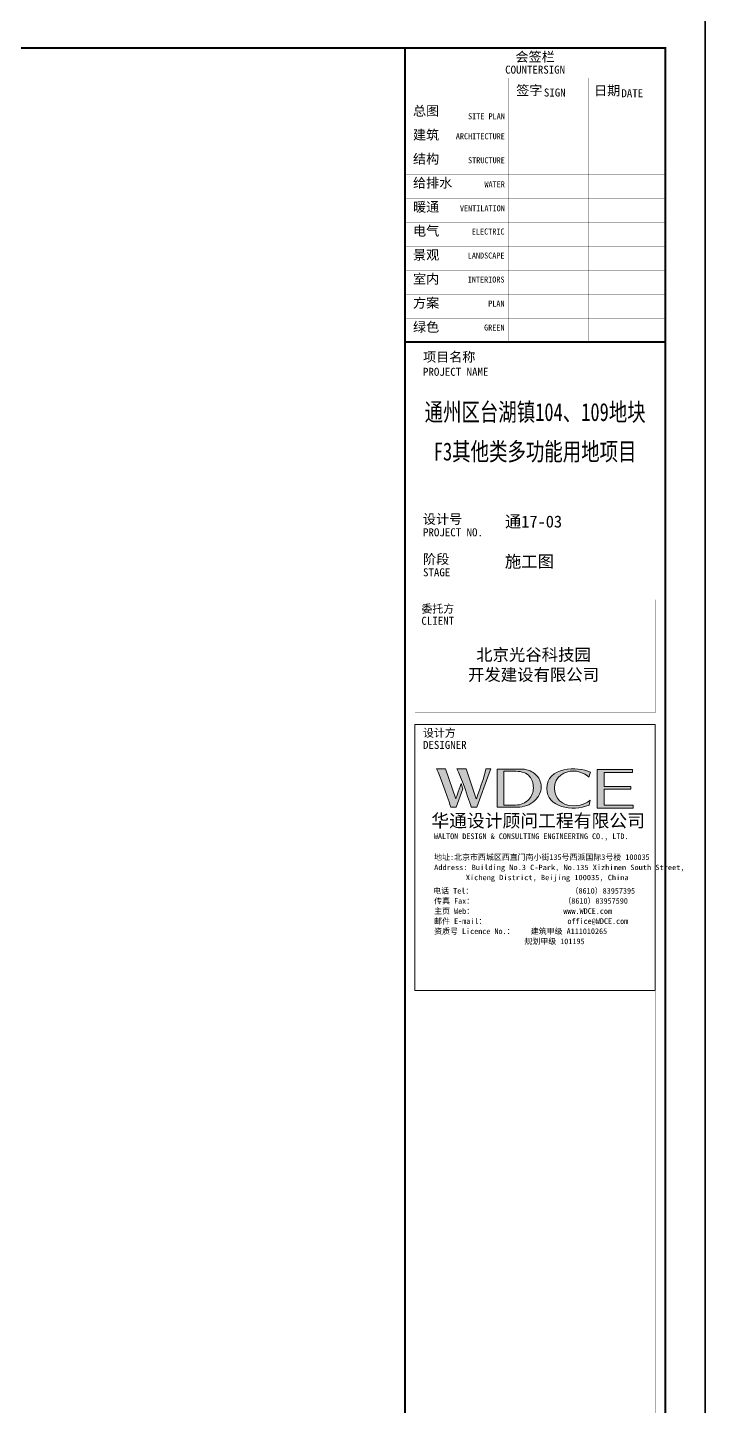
# Model space of a CAD drawing. Extents: x -292644 to 263613, y -713695 to 491457.
# Drawn here: x 48625 to 65553, y 189750 to 224211 of the extents above; entities that cross this region are included whole.
import ezdxf
from ezdxf.enums import TextEntityAlignment as Align
from ezdxf.xclip import XClip

# ---------------------------------------------------------------- set-up
doc = ezdxf.new("R2010")
doc.units = 0
doc.header["$LTSCALE"] = 1000
doc.header["$MEASUREMENT"] = 0
doc.linetypes.add('X-104 8#10#平面_t3$0$109-34 轴网$0$L1$0$$AUDIT_BAD_LTYPE1', pattern=[0])
doc.layers.get('0').update_dxf_attribs({"linetype": 'CONTINUOUS'})
doc.layers.get('Defpoints').update_dxf_attribs({"linetype": 'CONTINUOUS'})
doc.layers.add('10#楼幕墙$0$04-不打印_辅助线', color=165, linetype='CONTINUOUS', plot=False)
doc.styles.add('图签信息$0$hwxh', font='STXIHEI.TTF')
doc.styles.add('图签信息$0$华文细黑', font='STXIHEI.TTF', dxfattribs={"height": 10})

# ---------------------------------------------------------------- blocks, each defined once
blk = doc.blocks.new('104-8910 结构')
at = {"layer": 'Defpoints'}
blk.add_lwpolyline([(-19000, -118200), (61000, -118200), (61000, 41800), (-19000, 41800)], close=True, dxfattribs=at)
blk = doc.blocks.new('图签信息$0$logo2')
h = blk.add_hatch(color=7)
h.paths.add_polyline_path([(19.02, -7.36), (15.84, -7.36), (15.84, -3.97), (18.97, -3.97), (18.97, -4.24), (16.46, -4.24), (16.46, -5.45), (18.81, -5.45), (18.81, -5.69), (16.47, -5.69), (16.47, -7.12), (19.02, -7.12)])
edge = h.paths.add_edge_path()
edge.add_spline(control_points=[(15.26, -4.21), (15.26, -4.21), (15.13, -4.65), (15.13, -4.65), (15.13, -4.65), (14.62, -4.1), (13.73, -4.1), (13.04, -4.1), (12.07, -4.54), (12.08, -5.62), (12.08, -6.49), (12.77, -7.16), (13.73, -7.17), (14.66, -7.17), (15.23, -6.68), (15.23, -6.68), (15.23, -6.68), (15.16, -7.11), (15.16, -7.11), (13.63, -7.7), (11.42, -7.29), (11.41, -5.64), (11.4, -3.72), (14.16, -3.66), (15.26, -4.21)], knot_values=[0, 0, 0, 0, 1, 1, 1, 2, 2, 2, 3, 3, 3, 4, 4, 4, 5, 5, 5, 6, 6, 6, 7, 7, 7, 8, 8, 8, 8], degree=3, periodic=0)
edge = h.paths.add_edge_path(flags=16)
edge.add_spline(control_points=[(10.23, -5.57), (10.23, -5.16), (10.12, -4.83), (9.9, -4.58), (9.63, -4.27), (9.23, -4.12), (8.69, -4.12), (8.69, -4.12), (7.64, -4.12), (7.64, -4.12), (7.64, -4.12), (7.64, -7.1), (7.64, -7.1), (7.64, -7.1), (8.66, -7.1), (8.66, -7.1), (9.13, -7.1), (9.52, -6.93), (9.82, -6.6), (10.09, -6.31), (10.23, -5.96), (10.23, -5.57)], knot_values=[0, 0, 0, 0, 1, 1, 1, 2, 2, 2, 3, 3, 3, 4, 4, 4, 5, 5, 5, 6, 6, 6, 7, 7, 7, 7], degree=3, periodic=0)
edge = h.paths.add_edge_path()
edge.add_spline(control_points=[(10.92, -5.51), (10.92, -5.96), (10.72, -6.37), (10.34, -6.72), (9.92, -7.1), (9.41, -7.29), (8.82, -7.29), (8.82, -7.29), (7.03, -7.29), (7.03, -7.29), (7.03, -7.29), (7.03, -3.92), (7.03, -3.92), (7.03, -3.92), (9.1, -3.92), (9.1, -3.92), (9.59, -3.92), (10.01, -4.06), (10.36, -4.34), (10.73, -4.64), (10.92, -5.03), (10.92, -5.51)], knot_values=[0, 0, 0, 0, 1, 1, 1, 2, 2, 2, 3, 3, 3, 4, 4, 4, 5, 5, 5, 6, 6, 6, 7, 7, 7, 7], degree=3, periodic=0)
at = {"lineweight": 0}
blk.add_lwpolyline([(19.02, -7.36), (15.84, -7.36), (15.84, -3.97), (18.97, -3.97), (18.97, -4.24), (16.46, -4.24), (16.46, -5.45), (18.81, -5.45), (18.81, -5.69), (16.47, -5.69), (16.47, -7.12), (19.02, -7.12), (19.02, -7.36)], dxfattribs=at)
for points, knots in [([(10.92, -5.51), (10.92, -5.96), (10.72, -6.37), (10.34, -6.72), (9.92, -7.1), (9.41, -7.29), (8.82, -7.29), (8.82, -7.29), (7.03, -7.29), (7.03, -7.29), (7.03, -7.29), (7.03, -3.92), (7.03, -3.92), (7.03, -3.92), (9.1, -3.92), (9.1, -3.92), (9.59, -3.92), (10.01, -4.06), (10.36, -4.34), (10.73, -4.64), (10.92, -5.03), (10.92, -5.51)], [0, 0, 0, 0, 1, 1, 1, 2, 2, 2, 3, 3, 3, 4, 4, 4, 5, 5, 5, 6, 6, 6, 7, 7, 7, 7]), ([(10.23, -5.57), (10.23, -5.16), (10.12, -4.83), (9.9, -4.58), (9.63, -4.27), (9.23, -4.12), (8.69, -4.12), (8.69, -4.12), (7.64, -4.12), (7.64, -4.12), (7.64, -4.12), (7.64, -7.1), (7.64, -7.1), (7.64, -7.1), (8.66, -7.1), (8.66, -7.1), (9.13, -7.1), (9.52, -6.93), (9.82, -6.6), (10.09, -6.31), (10.23, -5.96), (10.23, -5.57)], [0, 0, 0, 0, 1, 1, 1, 2, 2, 2, 3, 3, 3, 4, 4, 4, 5, 5, 5, 6, 6, 6, 7, 7, 7, 7]), ([(15.26, -4.21), (15.26, -4.21), (15.13, -4.65), (15.13, -4.65), (15.13, -4.65), (14.62, -4.1), (13.73, -4.1), (13.04, -4.1), (12.07, -4.54), (12.08, -5.62), (12.08, -6.49), (12.77, -7.16), (13.73, -7.17), (14.66, -7.17), (15.23, -6.68), (15.23, -6.68), (15.23, -6.68), (15.16, -7.11), (15.16, -7.11), (13.63, -7.7), (11.42, -7.29), (11.41, -5.64), (11.4, -3.72), (14.16, -3.66), (15.26, -4.21)], [0, 0, 0, 0, 1, 1, 1, 2, 2, 2, 3, 3, 3, 4, 4, 4, 5, 5, 5, 6, 6, 6, 7, 7, 7, 8, 8, 8, 8])]:
    blk.add_open_spline(points, degree=3, knots=knots, dxfattribs=at)
blk = doc.blocks.new('图签信息$0$logo1')
h = blk.add_hatch(color=8)
edge = h.paths.add_edge_path()
edge.add_spline(control_points=[(3.86, -5.21), (3.63, -5.88), (3.39, -6.56), (3.39, -6.56), (3.39, -6.56), (2.5, -3.91), (2.5, -3.91), (2.5, -3.91), (1.8, -3.91), (1.69, -3.91), (2.02, -4.39), (2.95, -7.27), (2.95, -7.27), (2.95, -7.27), (3.44, -7.27), (3.44, -7.27), (3.44, -7.27), (4.03, -5.66), (4.03, -5.66), (4.03, -5.66), (3.86, -5.21), (3.86, -5.21)], knot_values=[0, 0, 0, 0, 1, 1, 1, 2, 2, 2, 3, 3, 3, 4, 4, 4, 5, 5, 5, 6, 6, 6, 7, 7, 7, 7], degree=3, periodic=0)
h = blk.add_hatch(color=7)
edge = h.paths.add_edge_path()
edge.add_spline(control_points=[(6.04, -3.91), (6.09, -4.1), (5.2, -6.56), (5.2, -6.56), (5.2, -6.56), (4.3, -3.91), (4.3, -3.91), (4.3, -3.91), (3.6, -3.91), (3.49, -3.91), (3.82, -4.39), (4.75, -7.27), (4.75, -7.27), (4.75, -7.27), (5.24, -7.27), (5.24, -7.27), (5.24, -7.27), (6.33, -4.3), (6.33, -4.3), (6.33, -4.3), (6.48, -3.91), (6.48, -3.91), (6.48, -3.91), (6.21, -3.91), (6.04, -3.91)], knot_values=[0, 0, 0, 0, 1, 1, 1, 2, 2, 2, 3, 3, 3, 4, 4, 4, 5, 5, 5, 6, 6, 6, 7, 7, 7, 8, 8, 8, 8], degree=3, periodic=0)
at = {"color": 8, "lineweight": 0}
blk.add_open_spline([(3.86, -5.21), (3.63, -5.88), (3.39, -6.56), (3.39, -6.56), (3.39, -6.56), (2.5, -3.91), (2.5, -3.91), (2.5, -3.91), (1.8, -3.91), (1.69, -3.91), (2.02, -4.39), (2.95, -7.27), (2.95, -7.27), (2.95, -7.27), (3.44, -7.27), (3.44, -7.27), (3.44, -7.27), (4.03, -5.66), (4.03, -5.66), (4.03, -5.66), (3.86, -5.21), (3.86, -5.21)], degree=3, knots=[0, 0, 0, 0, 1, 1, 1, 2, 2, 2, 3, 3, 3, 4, 4, 4, 5, 5, 5, 6, 6, 6, 7, 7, 7, 7], dxfattribs=at)
at = {"lineweight": 0}
blk.add_open_spline([(6.04, -3.91), (6.09, -4.1), (5.2, -6.56), (5.2, -6.56), (5.2, -6.56), (4.3, -3.91), (4.3, -3.91), (4.3, -3.91), (3.6, -3.91), (3.49, -3.91), (3.82, -4.39), (4.75, -7.27), (4.75, -7.27), (4.75, -7.27), (5.24, -7.27), (5.24, -7.27), (5.24, -7.27), (6.33, -4.3), (6.33, -4.3), (6.33, -4.3), (6.48, -3.91), (6.48, -3.91), (6.48, -3.91), (6.21, -3.91), (6.04, -3.91)], degree=3, knots=[0, 0, 0, 0, 1, 1, 1, 2, 2, 2, 3, 3, 3, 4, 4, 4, 5, 5, 5, 6, 6, 6, 7, 7, 7, 8, 8, 8, 8], dxfattribs=at)
blk.add_blockref('图签信息$0$logo2', (0, 0))
blk = doc.blocks.new('图签信息$0$时间-logo')
at = {"layer": 'Defpoints', "lineweight": 0}
blk.add_lwpolyline([(0, -23.46), (-21.17, -23.46), (-21.17, 0), (0, 0), (0, -23.46)], dxfattribs=at)
blk.add_blockref('图签信息$0$logo1', (-20.97, 0))
at = {"style": '图签信息$0$hwxh'}
for s, height, p in [('华通设计顾问工程有限公司 ', 1.15, (-19.73, -9.05)), ('WALTON DESIGN & CONSULTING ENGINEERING CO., LTD.', 0.5, (-19.5, -10.1)), ('地址:北京市西城区西直门南小街135号西派国际3号楼 100035', 0.5, (-19.48, -11.94)), ('Address: Building No.3 C-Park, No.135 Xizhimen South Street, ', 0.47, (-19.48, -12.83)), ('Xicheng District, Beijing 100035, China ', 0.47, (-16.69, -13.72)), ('电话 Tel：                        （8610）83957395 ', 0.5, (-19.56, -14.91)), ('传真 Fax：                      （8610）83957590 ', 0.5, (-19.48, -15.8)), ('主页 Web：                      www.WDCE.com ', 0.5, (-19.48, -16.69)), ('邮件 E-mail：                    office@WDCE.com ', 0.5, (-19.48, -17.58)), ('资质号 Licence No.：    建筑甲级 A111010265 ', 0.5, (-19.48, -18.47)), ('   规划甲级 101195', 0.5, (-12.6, -19.36))]:
    blk.add_text(s, height=height, dxfattribs=at).set_placement(p)
blk = doc.blocks.new('图签信息')
at = {"const_width": 0.5}
for points in [[(-65, 574), (-65, 500.5), (0, 500.5), (0, 574)], [(-65, 0), (0, 0), (0, 500.5), (-65, 500.5)]]:
    blk.add_lwpolyline(points, close=True, dxfattribs=at)
at = {"const_width": 0.05}
for points in [[(-65, 566.5), (0, 566.5)], [(-39.14, 566.5), (-39.14, 500.5)], [(-19.1, 566.5), (-19.1, 500.5)], [(-65, 560.5), (0, 560.5)], [(-65, 554.5), (0, 554.5)], [(-65, 548.5), (0, 548.5)], [(-65, 542.5), (0, 542.5)], [(-65, 536.5), (0, 536.5)], [(-65, 530.5), (0, 530.5)], [(-65, 524.5), (0, 524.5)], [(-65, 518.5), (0, 518.5)], [(-65, 512.5), (0, 512.5)], [(-65, 512.5), (0, 512.5)], [(-65, 506.5), (0, 506.5)], [(-65, 500.5), (0, 500.5)], [(-62.5, 450.87), (-2.5, 450.87)], [(-62.5, 440.87), (-2.5, 440.87)], [(-2.5, 407.85), (-2.5, 436.12), (-62.5, 436.12), (-62.5, 407.85)], [(-62.5, 407.85), (-2.5, 407.85)], [(-62.5, 404.92), (-62.5, 227.83)], [(-62.5, 404.92), (-2.5, 404.92)], [(-62.5, 227.83), (-2.5, 227.83), (-2.5, 404.92)], [(-57.5, 338.36), (-7.5, 338.36)], [(-57.5, 288.83), (-7.5, 288.83)], [(-57.5, 234.85), (-7.5, 234.85)]]:
    blk.add_lwpolyline(points, dxfattribs=at)
at = {"ltscale": 0.001, "xscale": 2.834689937531525, "yscale": 2.834689937531525, "zscale": 2.834689937531525}
blk.add_blockref('图签信息$0$时间-logo', (-2.5, 404.92), dxfattribs=at)
at = {"style": '图签信息$0$华文细黑'}
for s, height, p in [('会签栏', 2.4, (-32.5, 573)), ('COUNTERSIGN', 2, (-32.5, 569.6))]:
    blk.add_text(s, height=height, dxfattribs=at).set_placement(p, align=Align.TOP_CENTER)
for s, height, p in [('签字', 2.4, (-37.22, 564.63)), ('SIGN', 2, (-30.32, 563.88)), ('日期', 2.4, (-17.79, 564.58)), ('DATE', 2, (-10.96, 563.7)), ('总图', 2.4, (-63, 559.5)), ('建筑', 2.4, (-63, 553.5)), ('结构', 2.4, (-63, 547.5)), ('给排水', 2.4, (-63, 541.5)), ('暖通', 2.4, (-63, 535.5)), ('电气', 2.4, (-63, 529.5)), ('景观', 2.4, (-63, 523.5)), ('室内', 2.4, (-63, 517.5)), ('方案', 2.4, (-63, 511.5)), ('绿色', 2.4, (-63, 505.5)), ('项目名称', 2.4, (-60.5, 498)), ('PROJECT NAME', 2, (-60.5, 494.08)), ('设计号', 2.4, (-60.54, 457.48)), ('PROJECT NO.', 2, (-60.5, 453.97)), ('阶段', 2.4, (-60.5, 447.47)), ('STAGE', 2, (-60.5, 443.97)), ('委托方', 2, (-60.9, 434.86)), ('CLIENT', 2, (-60.9, 431.86)), ('设计方', 2, (-60.5, 403.83)), ('DESIGNER', 2, (-60.5, 400.83))]:
    blk.add_text(s, height=height, dxfattribs=at).set_placement(p, align=Align.TOP_LEFT)
for s, p in [('SITE PLAN', (-40.06, 557.7)), ('ARCHITECTURE', (-40.06, 552.7)), ('STRUCTURE', (-40.06, 546.7)), ('WATER', (-40.06, 540.7)), ('VENTILATION', (-40.06, 534.7)), ('ELECTRIC', (-40.14, 528.89)), ('LANDSCAPE', (-40.14, 522.89)), ('INTERIORS', (-40.14, 516.89)), ('PLAN', (-40.14, 510.89)), ('GREEN', (-40.14, 504.89))]:
    blk.add_text(s, height=1.5, dxfattribs=at).set_placement(p, align=Align.TOP_RIGHT)
at = {"color": 4, "style": '图签信息$0$华文细黑', "width": 0.75}
for s, p in [('通州区台湖镇104、109地块', (-32.5, 480.78)), ('F3其他类多功能用地项目', (-32.5, 470.91))]:
    blk.add_text(s, height=4.5, dxfattribs=at).set_placement(p, align=Align.CENTER)
at = {"color": 4, "ltscale": 0.001, "char_height": 3, "width": 58.4895, "style": '图签信息$0$华文细黑'}
for s, insert, attachment_point in [('通17-03', (-40.06, 455.51), 4), ('施工图', (-40.06, 445.51), 4), ('北京光谷科技园\\P开发建设有限公司', (-32.9, 419.71), 5)]:
    blk.add_mtext(s, dxfattribs=dict(at, insert=insert, attachment_point=attachment_point))
blk = doc.blocks.new('图签-A1')
at = {"color": 2}
blk.add_blockref('图签信息', (0, 0), dxfattribs=at)
blk = doc.blocks.new('图框-A1')
for points, const_width in [([(0, 0), (841, 0), (841, 594), (0, 594)], 0.05), ([(766, 584), (25, 584), (25, 10), (766, 10)], 0.5)]:
    blk.add_lwpolyline(points, close=True, dxfattribs=dict(const_width=const_width))
at = {"const_width": 0.05}
blk.add_lwpolyline([(841, 297), (839, 297)], dxfattribs=at)
blk = doc.blocks.new('104-10 轴网')
at = {"layer": 'Defpoints'}
blk.add_lwpolyline([(-16050, 45500), (58050, 45500), (58050, -11900), (-16050, -11900)], close=True, dxfattribs=at)
blk = doc.blocks.new('10#楼幕墙')
at = {"layer": '10#楼幕墙$0$04-不打印_辅助线'}
blk.add_lwpolyline([(-18550, 165300), (65550, 165300), (65550, 224700), (-18550, 224700)], close=True, dxfattribs=at)
blk = doc.blocks.new('X-104 8#10#平面_t3')
at = {"linetype": 'X-104 8#10#平面_t3$0$109-34 轴网$0$L1$0$$AUDIT_BAD_LTYPE1'}
blk.add_lwpolyline([(65550, 224700), (65550, 165300), (-18550, 165300), (-18550, 224700)], close=True, dxfattribs=at)
ref = blk.add_blockref('10#楼幕墙', (0, 0), dxfattribs=at)
XClip(ref).set_block_clipping_path([(-18550, -12900), (65550.0000000001, 343500.0000000001)])
at = {"xscale": 100, "yscale": 100, "zscale": 100}
for name, p in [('图框-A1', (-18550, 165300)), ('图签-A1', (64550, 166300))]:
    blk.add_blockref(name, p, dxfattribs=at)
at = {"linetype": 'X-104 8#10#平面_t3$0$109-34 轴网$0$L1$0$$AUDIT_BAD_LTYPE1'}
ref = blk.add_blockref('104-8910 结构', (-130, 284500), dxfattribs=at)
XClip(ref).set_block_clipping_path([(-15919.9999999996, -118200.0000000001), (58180.0000000004, -60800.0000000001)])
ref = blk.add_blockref('104-10 轴网', (0, 178200), dxfattribs=at)
XClip(ref).set_block_clipping_path([(-16049.9999999999, -11899.9999999999), (58050, 45500)])

msp = doc.modelspace()

# ---------------------------------------------------------------- block references
msp.add_blockref('X-104 8#10#平面_t3', (0, 0))

doc.saveas('drawing.dxf')
